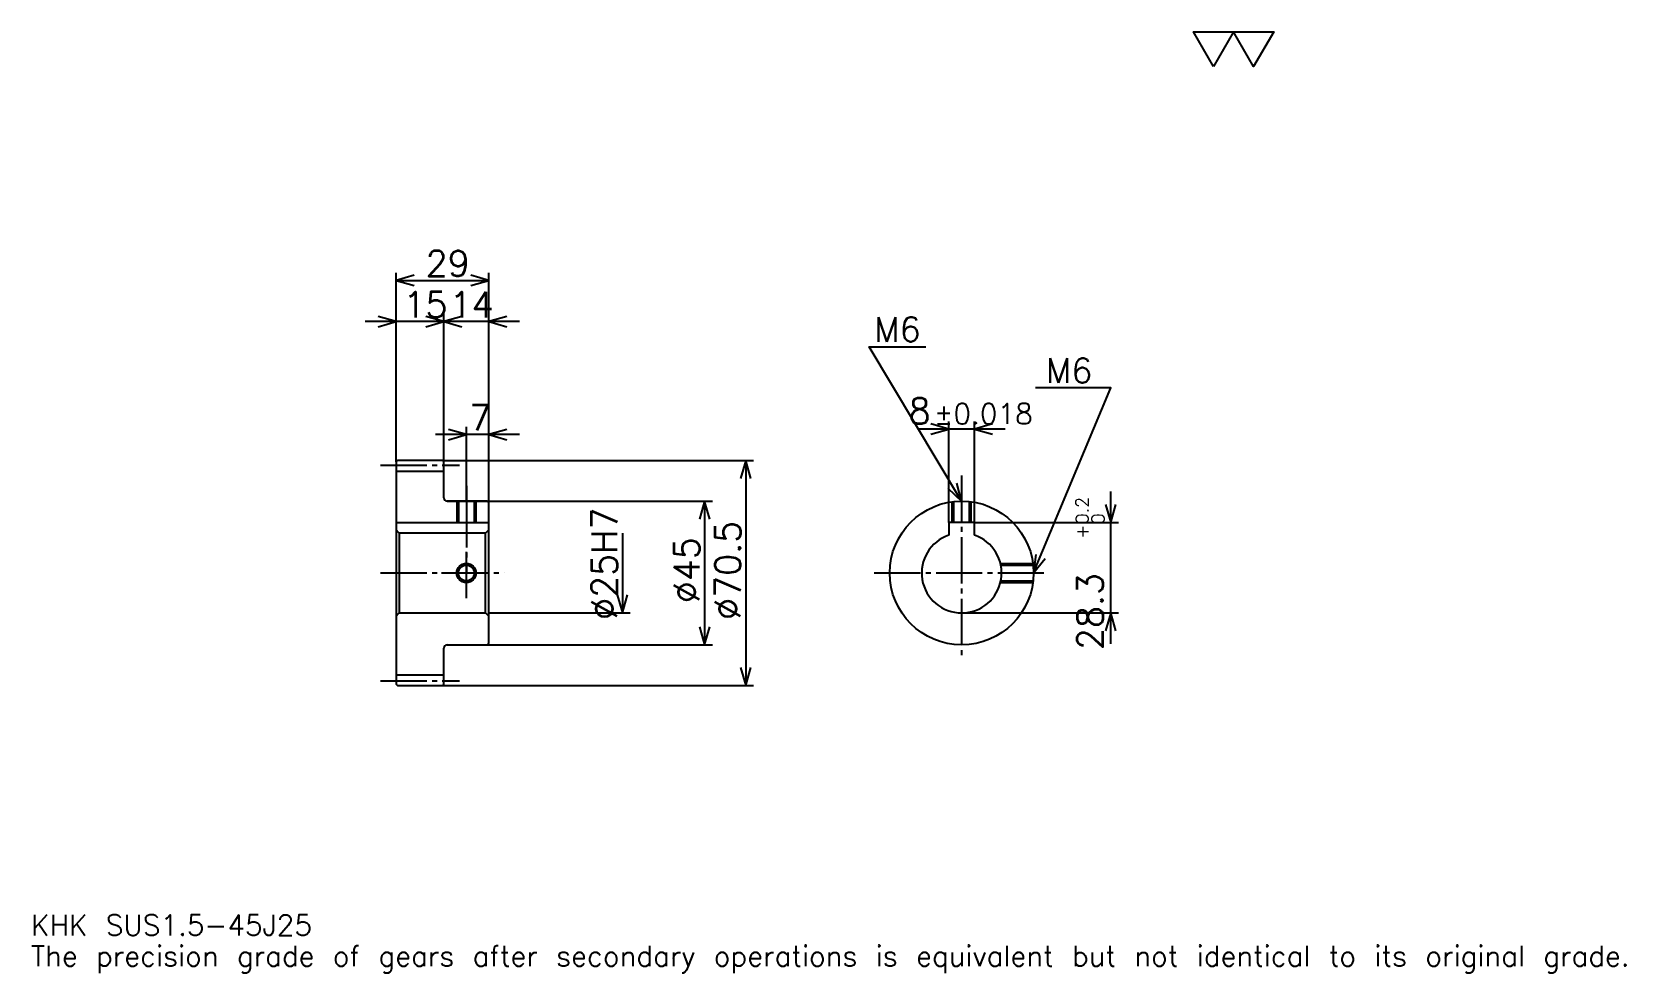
# Model space of a CAD drawing. Extents: x 16 to 515, y 6 to 300.
import ezdxf

# ---------------------------------------------------------------- set-up
doc = ezdxf.new("R2010")
doc.units = 0
doc.linetypes.add('DASHDOT', pattern=[19.304349, 14.478261, -1.608696, 1.608696, -1.608696])
doc.layers.get('0').update_dxf_attribs({"linetype": 'CONTINUOUS'})
doc.layers.add('DASHDOT', color=6, linetype='DASHDOT')
doc.styles.add('KANJI', font='TXT', dxfattribs={"bigfont": 'BIGFONT'})

msp = doc.modelspace()

# ---------------------------------------------------------------- linework, layer by layer
at = {"color": 5}
for p, q in [((130.304352, 166.358688), (130.304352, 225.07608)), ((159.304352, 166.358688), (159.304352, 225.07608)), ((130.304352, 222.66304), (159.304352, 222.66304)), ((154.956528, 209.793472), (120.652176, 209.793472)), ((168.956528, 209.793472), (135.652176, 209.793472)), ((145.304352, 166.358688), (145.304352, 212.206512)), ((152.304352, 166.358688), (152.304352, 176.815216)), ((320.934784, 176.130432), (293.630432, 176.130432)), ((303.282593, 146.908691), (303.282593, 178.543472)), ((311.282593, 146.908691), (311.282593, 178.543472)), ((168.956528, 174.402161), (142.652176, 174.402161)), ((130.304352, 165.858688), (130.304352, 166.358688)), ((144.804352, 166.358688), (159.304352, 166.358688)), ((145.304352, 165.858688), (145.304352, 166.358688)), ((152.304352, 153.608688), (152.304352, 166.358688)), ((152.304352, 153.608688), (152.304352, 166.358688)), ((159.304352, 166.358688), (242.152176, 166.358688)), ((159.304352, 153.108688), (159.304352, 166.358688)), ((239.739136, 166.358688), (239.739136, 95.858688)), ((353.913025, 108.956512), (353.913025, 156.560867)), ((146.304352, 153.608688), (159.304352, 153.608688)), ((159.304352, 153.608688), (229.282608, 153.608688)), ((226.869568, 153.608688), (226.869568, 108.608688)), ((311.282593, 146.908691), (356.32608, 146.908691)), ((201.130432, 143.608688), (201.130432, 118.608688)), ((159.304352, 118.608688), (203.543488, 118.608688)), ((307.282593, 118.608688), (356.32608, 118.608688)), ((146.304352, 108.608688), (159.304352, 108.608688)), ((159.304352, 108.608688), (229.282608, 108.608688)), ((144.804352, 95.858688), (159.304352, 95.858688)), ((159.304352, 95.858688), (242.152176, 95.858688))]:
    msp.add_line(p, q, dxfattribs=at)
at = {"color": 4}
for p, q in [((130.304352, 162.983688), (145.304352, 162.983688)), ((130.304352, 146.908691), (159.304352, 146.908691)), ((131.304352, 143.608688), (131.304352, 118.608688)), ((158.304352, 143.608688), (159.304352, 144.608688)), ((158.304352, 118.608688), (159.304352, 117.608688)), ((130.304352, 99.233688), (145.304352, 99.233688))]:
    msp.add_line(p, q, dxfattribs=at)
at = {"color": 7}
msp.add_lwpolyline([(386.086945, 289.565216), (379.813019, 300.440002), (404.908691, 300.440002), (398.634766, 289.565216), (392.36087, 300.440002), (386.086945, 289.565216)], dxfattribs=at)
at = {"color": 5}
for points in [[(135.934784, 224.271729), (130.304352, 222.66304), (135.934784, 221.054352)], [(153.67392, 221.054352), (159.304352, 222.66304), (153.67392, 224.271729)], [(124.67392, 208.184784), (130.304352, 209.793472), (124.67392, 211.402161)], [(139.67392, 208.184784), (145.304352, 209.793472), (139.67392, 211.402161)], [(150.934784, 211.402161), (145.304352, 209.793472), (150.934784, 208.184784)], [(164.934784, 211.402161), (159.304352, 209.793472), (164.934784, 208.184784)], [(307.282593, 153.608688), (278.326111, 201.869568), (296.021729, 201.869568)], [(329.782593, 131.108688), (353.913025, 189), (330.426086, 189)], [(146.67392, 172.793472), (152.304352, 174.402161), (146.67392, 176.010864)], [(164.934784, 176.010864), (159.304352, 174.402161), (164.934784, 172.793472)], [(297.652161, 174.521729), (303.282593, 176.130432), (297.652161, 177.73912)], [(316.913025, 177.73912), (311.282593, 176.130432), (316.913025, 174.521729)], [(241.347839, 160.728256), (239.739136, 166.358688), (238.130432, 160.728256)], [(303.006348, 157.609085), (307.282593, 153.608688), (305.765198, 159.26442)], [(228.478271, 147.978256), (226.869568, 153.608688), (225.260864, 147.978256)], [(352.304352, 152.539124), (353.913025, 146.908691), (355.521729, 152.539124)], [(330.463989, 136.924652), (329.782593, 131.108688), (333.433716, 135.686798)], [(199.521744, 124.23912), (201.130432, 118.608688), (202.739136, 124.23912)], [(355.521729, 112.978256), (353.913025, 118.608688), (352.304352, 112.978256)], [(225.260864, 114.23912), (226.869568, 108.608688), (228.478271, 114.23912)], [(238.130432, 101.48912), (239.739136, 95.858688), (241.347839, 101.48912)]]:
    msp.add_lwpolyline(points, dxfattribs=at)
at = {"color": 4}
for points in [[(145.304352, 154.608688), (145.304352, 165.858688), (144.804352, 166.358688), (130.804352, 166.358688), (130.304352, 165.858688), (130.304352, 117.608688)], [(146.304352, 108.608688), (158.804352, 108.608688), (159.304352, 109.108688), (159.304352, 153.108688), (158.804352, 153.608688), (146.304352, 153.608688)], [(149.304352, 153.608688), (149.304352, 146.908691)], [(149.84436, 153.608688), (149.84436, 146.908691)], [(154.764343, 153.608688), (154.764343, 146.908691)], [(155.304352, 153.608688), (155.304352, 146.908691)], [(304.282593, 146.908691), (304.282593, 153.407791)], [(304.822601, 146.908691), (304.822601, 153.473801)], [(309.742615, 146.908691), (309.742615, 153.473801)], [(310.282593, 146.908691), (310.282593, 153.407791)], [(311.282593, 142.951401), (311.282593, 146.908691), (303.282593, 146.908691), (303.282593, 142.951401)], [(130.304352, 117.608688), (131.304352, 118.608688), (158.304352, 118.608688), (158.304352, 143.608688), (131.304352, 143.608688), (130.304352, 144.608688)], [(319.417267, 134.108688), (329.581726, 134.108688)], [(319.538147, 133.568695), (329.647705, 133.568695)], [(319.417267, 128.108688), (329.581726, 128.108688)], [(319.538147, 128.648682), (329.647705, 128.648682)], [(130.304352, 117.608688), (130.304352, 96.358688), (130.804352, 95.858688), (144.804352, 95.858688), (145.304352, 96.358688), (145.304352, 107.608688)]]:
    msp.add_lwpolyline(points, dxfattribs=at)
for centre, radius in [((307.282593, 131.108688), 22.5), ((152.304352, 131.108688), 2.46)]:
    msp.add_circle(centre, radius, dxfattribs=at)
at = {"color": 7}
msp.add_circle((152.304352, 131.108688), 3, dxfattribs=at)
at = {"color": 4}
for centre, radius, start, end in [((146.304352, 154.608688), 1, 180, 270), ((307.282593, 131.108688), 12.5, 108.66292518, 71.33707482), ((146.304352, 107.608688), 1, 90, 180)]:
    msp.add_arc(centre, radius, start, end, dxfattribs=at)
at = {"layer": 'DASHDOT', "color": 7}
for p, q in [((125.478264, 164.858688), (150.130432, 164.858688)), ((307.282593, 161.652161), (307.282593, 103.7826)), ((152.304352, 153.608688), (152.304352, 131.108688)), ((125.478264, 131.108688), (164.130432, 131.108688)), ((279.956543, 131.108688), (334.608704, 131.108688)), ((125.478264, 97.358688), (150.130432, 97.358688))]:
    msp.add_line(p, q, dxfattribs=at)
for points in [[(152.304352, 158.434784), (152.304352, 142.082596)], [(152.304352, 123.2826), (152.304352, 138.934769)], [(144.478271, 131.108688), (160.130432, 131.108688)]]:
    msp.add_lwpolyline(points, dxfattribs=at)

# ---------------------------------------------------------------- texts
at = {"color": 7, "style": 'KANJI'}
for s, height, p in [('29', 8.043478, (139.576096, 223.949997)), ('15', 8.043478, (132.576096, 211.080429)), ('14', 8.043478, (147.076096, 211.080429)), ('M6', 7.721739, (279.934784, 203.478256)), ('M6', 7.721739, (333.643494, 190.608688)), ('8', 8.043478, (290.67926, 177.73912)), ('7', 8.043478, (153.190216, 175.689117)), ('%%p0.018', 6.434783, (298.641327, 177.73912)), ('KHK SUS1.5-45J25', 6.434783, (16.086956, 17.695652)), ('The precision grade of gears after secondary operations is equivalent but not identical to its original grade.', 6.434783, (16.086956, 8.043478))]:
    msp.add_text(s, height=height, dxfattribs=at).set_placement(p)
for s, height, p in [('%%c25H7', 8.043478, (199.521744, 116.429337)), ('0.2', 4.021739, (346.995667, 146.313553)), ('%%c70.5', 8.043478, (238.130432, 116.429337)), ('+', 4.021739, (346.995667, 141.809204)), ('0', 4.021739, (351.982605, 146.313553)), ('%%c45', 8.043478, (225.260864, 121.6576)), ('28.3', 8.043478, (351.5, 106.993851))]:
    msp.add_text(s, height=height, rotation=90, dxfattribs=at).set_placement(p)

doc.saveas('drawing.dxf')
